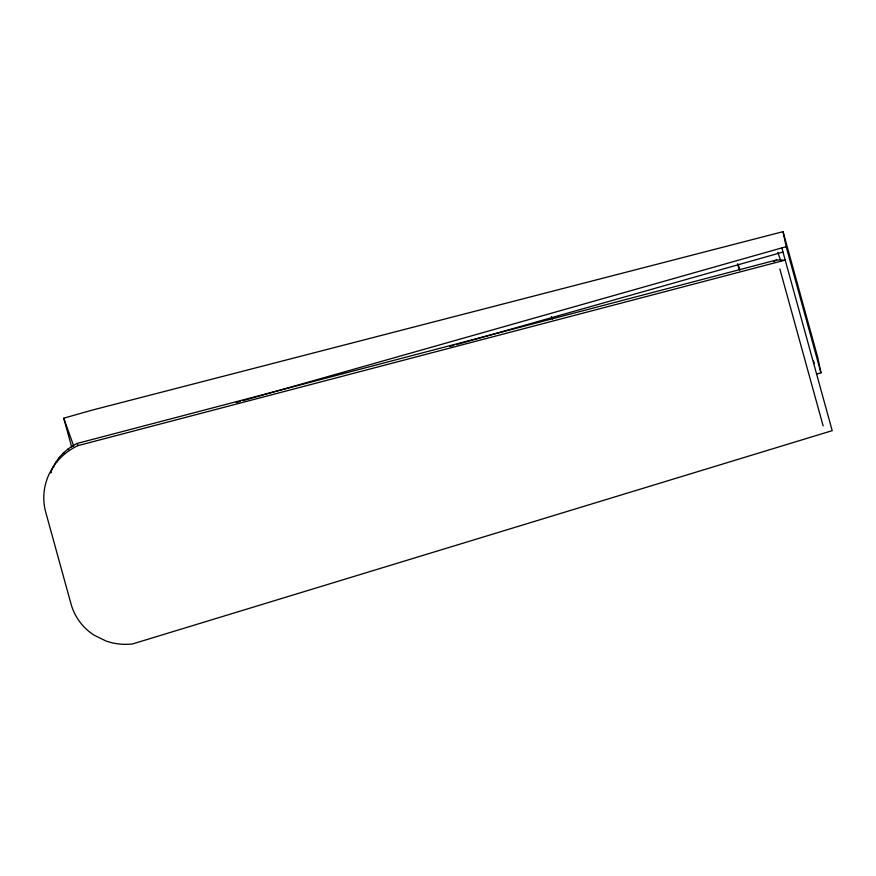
<?xml version="1.0" encoding="UTF-8"?>
<svg xmlns="http://www.w3.org/2000/svg" width="876" height="876" viewBox="0 0 876 876"><rect width="100%" height="100%" fill="white"/><g stroke="black" fill="none" stroke-linecap="round" stroke-linejoin="round"><path stroke-width="1.31" d="M50.677 472.865C55.177 459.988 65.032 449.213 77.34 443.387L776.618 259.953L785.159 260.117L77.909 445.643A57.947 54.892 -19.7 0 0 52.669 467.685L49.385 473.544A59.678 56.524 -19.7 0 0 45.749 512.263L71 603.871A59.743 56.59 -19.7 0 0 93.929 635.078L105.908 640.969A57.904 54.849 -19.7 0 0 132.605 643.926L832.2 430.653L781.841 247.897L786.177 246.736L783.045 231.669L91.772 410.231L63.729 418.18L71.701 447.078M773.749 261.617L776.618 259.953M236.257 402.555L240.199 401.438M242.827 400.693L781.841 247.897M449.935 346.469L453.888 345.352M456.516 344.607L782.991 252.058M816.629 373.997L820.965 372.837L817.823 357.769L783.045 231.669M77.482 443.639L77.909 445.643M777.778 252.321L780.877 260.982M737.712 263.698L739.99 270.071M738.139 266.019L739.508 269.841M551.431 316.51L552.351 319.05M63.729 418.18L73.65 445.873M786.177 246.736L820.965 372.837M779.837 268.943L823.133 425.9M813.651 361.043L814.176 363.562M72.511 445.95A24.473 1.61 59 0 1 73.135 446.256M67.616 449.322A24.473 2.486 52.7 0 1 68.799 449.684M63.16 453.22A24.473 3.329 46.3 0 1 64.2 453.199M59.174 457.59A24.462 4.139 39.9 0 1 60.006 457.338M55.735 462.364A24.462 4.884 33.3 0 1 57.126 461.926M53.162 467.247A24.451 5.563 26.6 0 1 53.918 466.908M50.961 472.591A24.451 6.176 19.9 0 1 51.323 472.339"/></g></svg>
